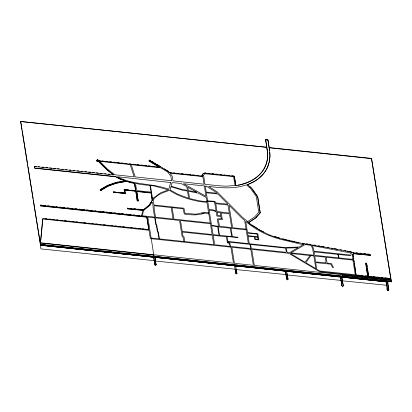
<?xml version="1.0" encoding="UTF-8"?>
<svg xmlns="http://www.w3.org/2000/svg" width="412" height="412" viewBox="0 0 412 412"><rect width="100%" height="100%" fill="white"/><g stroke="black" fill="none" stroke-linecap="round" stroke-linejoin="round"><path stroke-width="0.62" d="M155.113 257.037L156.03 264.937L155.01 257.33M287.931 279.444L286.737 272.085L287.051 270.885L286.845 271.338L340.312 276.998L341.666 284.29M341.677 284.301C341.383 285.15 342.444 286.973 343.289 285.964L341.847 277.92L342.053 276.91L341.955 277.173L386.317 281.87M340.018 276.287L340.796 277.57L341.826 283.961C340.312 286.762 344.87 287.164 342.985 284.156L341.945 277.389L341.852 277.637M385.699 281.123L386.477 282.405L387.398 288.153C386.162 288.982 388.032 291.959 388.707 290.094L387.527 282.756L387.996 281.365L387.641 281.993M387.141 288.683C386.765 289.657 388.418 291.392 388.799 289.847L387.733 281.746L391.4 281.726L371.578 158.399L269.175 147.558L269.077 147.8L371.485 158.646L391.307 281.973M352.821 254.276L353.841 253.807L370.223 255.286L353.934 253.56L352.919 254.029L356.081 275.087L367.72 276.318L365.66 263.51L366.067 263.216L366.582 263.608L368.642 276.416L390.885 278.517L388.985 278.316M367.72 276.318L365.851 263.036M388.707 290.094L388.799 289.832M154.412 260.662L40.948 248.905L40.288 244.81L42.678 218.571L148.892 229.561L146.868 216.959L40.747 205.727L40.634 205.032L41.911 205.166M153.964 256.331L390.627 281.133L390.499 280.351L342.47 275.267L342.496 276.292L40.34 244.306L42.884 219.019L149.005 230.257L150.349 238.62L230.9 247.148L233.486 263.216L40.556 242.792L40.464 243.039L153.758 255.033L154.047 256.851L40.288 244.81M40.634 205.032L40.541 205.279L141.156 215.929A0.721 0.489 21.1 0 0 141.677 215.61L142.799 210.29L127.643 208.683L127.529 207.988L127.437 208.235L127.55 208.93L142.799 210.29M235.87 265.9L236.071 265.472L235.772 266.616L236.885 273.558L236.344 269.335L236.246 269.582L286.149 274.608M260.214 212.546L255.909 217.634L249.348 222.047A1.2 0.819 21.1 0 0 249.208 222.954L249.111 223.201A1.2 0.819 21.1 0 1 249.255 222.295L255.811 217.881L260.018 213.153L260.214 212.546L257.634 196.488L260.121 212.793M156.122 264.689L155.721 265.354L154.969 264.947L153.485 257.083M236.982 273.311L236.581 273.975L235.824 273.563L234.691 266.518L234.057 265.065L234.346 265.781M286.536 278.311L285.686 271.735L284.908 270.452M286.68 277.915L286.726 279.372L287.602 279.913L288.05 278.945L287.113 273.573M352.919 254.029L352.765 254.436M202.004 213.735L201.906 213.983L204.46 213.04L208.791 213.71L208.699 213.957L208.611 212.587L204.141 212.324L196.086 214.199L185.076 213.431L183.932 208.22L153.995 205.027L153.202 200.078C156.73 194.593 163.559 192.389 169.461 190.385A0.721 0.489 21.1 0 1 169.888 190.571C178.932 196.472 189.515 199.691 200.072 201.623L206.376 202.302A0.721 0.489 21.1 0 1 206.958 202.565L210.285 222.995L173.972 219.148L172.118 207.627L183.124 208.817L184.298 214.034C190.885 214.925 197.806 215.723 204.115 213.066M20.6 121.494L266.873 147.311L20.6 121.494L40.34 244.306M34.402 166.252L34.68 167.983L115.659 176.557L120.031 178.844L125.562 180.729L125.464 180.976L119.938 179.091L115.566 176.805L34.587 168.23L34.402 166.252L36.318 166.453M148.799 229.808L146.775 217.206L40.654 205.974L40.747 205.727M40.304 244.898L40.381 244.563L41.658 244.697M40.33 245.068L40.391 244.785M45.48 245.238L40.376 244.697L40.355 245.243L285.202 271.163L286.587 278.162M97.701 160.69L97.17 159.82L97.799 160.443L96.671 160.582L96.779 161.277L98.468 161.453L106.996 169.976L113.496 174.879L107.094 169.729L98.561 161.21L96.877 161.03L96.763 160.335M97.078 160.067L97.907 159.552M159.176 167.2L149 161.061L149.098 160.814L159.269 166.953L159.176 167.2L98.829 160.809L100.193 160.701M125.464 180.976L116.539 182.454L107.867 185.405L100.09 189.881L100.76 190.478L108.577 185.786L117.116 182.882L127.05 181.239L134.533 183.196L135.641 190.905L124.136 189.685L124.233 189.438L124.697 193.192L113.63 192.018L115.571 191.966M107.867 185.405L116.055 182.403M100.76 190.478L108.577 185.786M108.48 186.033L117.116 182.882M137.984 199.022L138.272 200.809L137.258 200.958L135.79 191.003L124.748 189.834L125.217 193.588L113.686 192.368L113.727 191.771M117.018 183.129L127.05 181.239M125.217 193.588L124.748 189.834M126.958 181.486L129.965 182.516L130.063 182.269M135.641 190.905L134.533 183.196M137.258 200.958L135.79 191.003M138.175 201.056L136.738 191.276L151.153 192.801L152.239 200.381L149.216 205.274L143.355 209.919L127.437 208.235M149 161.061L149.777 160.062L150.844 160.706M143.355 209.919L149.309 205.027L152.332 200.134M141.677 215.61L141.774 215.363A0.721 0.489 21.1 0 1 141.501 215.646M152.239 200.381L151.153 192.801M162.57 167.782L162.472 168.029L149.685 160.309M257.541 196.735L251.675 188.469L248.014 185.101A1.2 0.819 21.1 0 1 247.71 184.664L252.535 182.495A60.075 40.814 21.1 0 0 267.8 166.608L269.355 161.489L269.927 156.081L269.603 150.226L267.934 139.817L265.632 139.575L267.208 150.231A57.67 39.181 21.1 0 1 239.305 185.086L235.808 185.632L234.382 176.769A0.721 0.489 21.1 0 0 233.609 176.176L205.387 173.195A3.605 2.451 21.1 0 0 203.523 173.524L202.889 174.018A3.605 2.451 21.1 0 0 202.508 175.445L202.555 175.95L202.163 176.12L169.224 172.633L168.534 171.382L164.197 168.766M169.224 172.633L168.534 171.382M153.166 256.758L391.4 281.726M153.346 256.609L151.565 256.47M153.506 257.109L153.418 256.681L153.506 257.037M153.743 257.644L153.583 256.913M154.047 256.851L151.271 238.718M153.836 257.897L153.836 257.397M155.03 257.248L155.247 256.81L234.145 265.163L234.047 265.41M155.484 260.714L155.401 261.023L235.262 269.221L235.824 272.734M154.969 264.947L153.928 257.649M202.163 176.12L202.647 175.703L202.601 175.198A3.605 2.451 21.1 0 1 202.987 173.771L203.621 173.277M205.387 173.195L205.634 172.958L205.542 173.205M234.382 176.769L234.48 176.527A0.721 0.489 21.1 0 0 234.217 176.135M235.808 185.632L234.48 176.527M247.689 184.591L252.628 182.248A60.075 40.814 21.1 0 0 267.893 166.36L269.448 161.247L270.02 155.834L269.742 152.095M248.014 185.101L248.106 184.854A1.2 0.819 21.1 0 1 247.808 184.416L247.787 184.349M267.208 150.231L265.632 139.575M269.51 150.473L267.934 139.817M234.279 265.688L234.237 265.4M258.839 229.304L260.379 230.565L250.45 224.386L249.698 223.407M236.055 265.622L236.215 265.297L236.03 265.57M235.824 273.563L235.916 273.316L236.333 273.707M370.131 255.533L369.961 254.492L353.687 252.767L350.293 251.959C323.611 245.856 295.955 244.29 269.989 235.226L270.087 234.979M285.202 271.163L285.109 270.88L40.366 244.97L285.125 270.833L284.996 270.545L236.148 265.374M285.047 270.741L155.154 256.985M285.156 271.024L40.361 245.109M286.742 271.802L286.834 271.554L286.737 272.085M287.298 274.727L287.205 274.974L341.26 280.443M340.091 276.426L287.123 270.823L340.091 276.426L340.333 276.952L286.865 271.287L287.205 270.694M340.158 276.57L287.04 270.947M340.266 276.859L286.901 271.209M350.293 251.959L350.391 251.711L347.259 251.129M350.952 251.866L350.859 252.113L351.833 252.082L351.137 252.185M352.929 252.618L353.779 252.525M342.408 280.562L342.315 280.809L386.94 285.279M356.081 275.087L354.269 262.949M366.582 263.608L366.397 263.036M368.642 276.416L367.463 268.243M385.931 281.37L386.013 281.787M386.106 281.612L387.11 288.663M155.051 257.181L155.211 256.851L234.124 265.21M156.066 264.87L155.654 265.132L155.061 264.7M287.957 279.408L287.149 279.527L286.608 278.316M342.315 276.529L342.125 276.818L385.915 281.504L342.094 276.864M149.098 160.814L149.777 160.062M107.959 185.158L100.183 189.633L100.858 190.231M117.229 182.109L118.419 181.913M119.609 181.713L120.798 181.517M121.988 181.321L125.562 180.729M235.901 185.385L237.07 185.204M238.234 185.019L239.398 184.839M265.534 139.822L267.836 140.065M102.099 160.901L103.366 161.035M105.91 161.303L107.182 161.437M109.721 161.705L111.626 161.911M113.532 162.112L115.437 162.313M117.343 162.513L119.248 162.714M121.154 162.92L123.059 163.121M125.603 163.389L126.87 163.523M129.414 163.791L130.686 163.925M133.225 164.197L135.131 164.398M137.036 164.599L138.942 164.8M140.847 165.001L142.753 165.207M144.658 165.408L146.564 165.609M148.469 165.809L150.375 166.01M152.285 166.211L154.191 166.417M156.73 166.685L159.269 166.953M208.189 173.231L210.099 173.431M212.015 173.632L213.931 173.838M215.842 174.039L217.757 174.24M220.307 174.513L221.584 174.647M224.138 174.92L225.41 175.054M227.965 175.321L229.237 175.46M231.791 175.728L233.707 175.929M169.95 172.453L171.217 172.587M173.751 172.855L175.018 172.988M177.551 173.256L178.818 173.39M181.352 173.658L183.252 173.859M185.153 174.065L187.053 174.266M188.953 174.467L190.854 174.667M192.754 174.868L194.66 175.069M197.194 175.337L198.46 175.471M200.994 175.739L202.261 175.873M38.234 166.654L39.511 166.793M42.065 167.061L43.981 167.267M45.897 167.468L47.813 167.669M49.728 167.875L51.644 168.075M53.56 168.281L55.476 168.482M57.392 168.683L59.307 168.889M61.862 169.157L63.139 169.291M65.693 169.564L66.971 169.698M69.525 169.971L70.802 170.105M73.357 170.372L74.634 170.511M77.188 170.779L79.104 170.985M81.02 171.186L82.297 171.32M84.851 171.593L86.772 171.794M88.688 172L90.604 172.201M92.52 172.401L94.436 172.607M96.351 172.808L98.267 173.009M100.183 173.215L102.099 173.416M104.653 173.689L105.93 173.823M108.485 174.096L109.762 174.23M112.316 174.497L113.594 174.637M34.309 166.5L113.496 174.879M126.788 189.711L128.704 189.911M130.625 190.117L132.54 190.318M134.456 190.524L135.733 190.658M124.651 190.081L135.697 191.25M136.645 191.523L151.06 193.048M118.033 192.229L119.259 192.358M121.72 192.62L124.795 192.945M113.784 192.121L125.31 193.341M137.351 200.711L138.272 200.809M130.079 208.261L131.351 208.395M133.9 208.663L135.811 208.863M137.721 209.069L139.632 209.27M141.537 209.471L143.448 209.672M43.821 205.372L45.732 205.573M47.643 205.773L49.548 205.974M51.459 206.18L53.369 206.381M55.919 206.649L57.191 206.783M59.74 207.056L61.012 207.19M63.561 207.457L64.833 207.597M67.383 207.864L69.293 208.065M71.204 208.266L72.476 208.405M75.02 208.673L76.931 208.874M78.841 209.08L80.752 209.281M82.663 209.481L84.573 209.682M86.484 209.888L88.395 210.089M90.944 210.357L92.216 210.491M94.765 210.764L96.037 210.898M98.586 211.165L99.859 211.305M102.403 211.572L104.313 211.773M106.224 211.974L107.501 212.113M110.045 212.381L111.956 212.582M113.867 212.788L115.777 212.989M117.688 213.189L119.598 213.39M121.509 213.596L123.42 213.797M125.969 214.065L127.241 214.199M129.785 214.472L131.062 214.606M133.606 214.873L134.884 215.013M137.428 215.28L139.338 215.481M302.418 243.271L304.236 243.466M306.662 243.724L307.877 243.853M45.33 218.597L46.608 218.731M49.167 219.004L50.444 219.138M52.999 219.411L54.281 219.544M56.835 219.812L58.113 219.951M60.672 220.219L62.588 220.425M64.509 220.626L66.425 220.832M68.346 221.033L70.261 221.234M72.177 221.44L74.098 221.641M76.014 221.847L77.935 222.047M79.851 222.253L81.767 222.454M83.688 222.655L85.603 222.861M88.163 223.129L89.44 223.268M91.994 223.536L93.277 223.675M95.831 223.943L97.752 224.149M99.668 224.349L100.945 224.483M103.505 224.756L105.42 224.957M107.341 225.163L109.257 225.364M111.173 225.57L112.455 225.704M115.01 225.972L116.931 226.178M118.847 226.379L120.762 226.585M122.683 226.785L124.599 226.991M126.52 227.192L128.436 227.393M130.352 227.599L132.273 227.8M134.827 228.073L136.109 228.207M138.664 228.48L140.58 228.681M142.5 228.881L143.778 229.02M146.337 229.288L148.892 229.561M356.287 252.788L357.539 252.922M360.042 253.184L361.293 253.318M363.796 253.581L365.676 253.782M367.55 253.983L369.43 254.178M358.018 275.036L359.238 275.164M361.69 275.422L362.915 275.556M365.367 275.813L367.813 276.071M369.368 276.236L371.269 276.437M373.164 276.637L375.064 276.838M376.959 277.039L378.86 277.24M381.394 277.508L382.655 277.647M385.189 277.915L386.456 278.048M43.574 244.898L45.485 245.104M48.034 245.372L49.95 245.578M51.861 245.779L53.138 245.912M55.687 246.185L56.964 246.319M59.513 246.587L61.429 246.793M63.34 246.994L64.617 247.128M67.166 247.401L69.082 247.602M70.993 247.803L72.909 248.009M74.819 248.209L76.735 248.41M78.646 248.611L80.561 248.817M83.111 249.085L84.388 249.219M86.937 249.492L88.214 249.626M90.764 249.899L92.041 250.032M94.59 250.3L96.506 250.506M98.416 250.707L99.694 250.841M102.243 251.114L104.154 251.315M106.069 251.516L107.98 251.722M109.896 251.923L111.806 252.123M113.722 252.329L115.633 252.53M117.549 252.731L119.459 252.937M122.014 253.205L123.286 253.339M125.84 253.612L127.112 253.746M129.667 254.013L130.939 254.153M133.493 254.42L134.765 254.554M137.32 254.827L139.23 255.028M141.146 255.229L143.057 255.435M144.972 255.636L146.883 255.837M148.799 256.043L150.71 256.243M41.674 244.785L40.381 244.563M42.946 244.919L45.5 245.192M46.772 245.325L53.148 246M55.697 246.268L56.974 246.407L54.405 246.185M58.89 246.608L61.44 246.876M63.35 247.082L64.627 247.215M67.177 247.483L69.087 247.689M71.003 247.89L72.914 248.091M74.83 248.297L76.74 248.498M78.017 248.632L80.567 248.905M85.665 249.44L88.22 249.713M89.492 249.847L92.046 250.115M93.957 250.321L96.506 250.589M98.422 250.795L99.694 250.929M102.248 251.196L104.159 251.397M106.069 251.603L107.985 251.804M109.896 252.005L111.812 252.211M113.084 252.345L115.633 252.613M117.549 252.819L119.459 253.02M120.737 253.153L123.286 253.426L120.716 253.205M124.563 253.56L127.112 253.828M128.389 253.967L130.939 254.235M133.488 254.503L134.765 254.642L132.195 254.42M136.676 254.843L139.225 255.11M141.141 255.316L143.052 255.517M144.967 255.718L146.878 255.924L136.022 254.822M148.057 256.048L150.406 256.295M46.752 245.372L53.133 246.046M58.231 246.587L64.607 247.262M65.884 247.401L80.546 248.951M85.65 249.492L88.199 249.76M89.476 249.899L92.025 250.166M93.297 250.3L99.678 250.975M100.95 251.114L119.444 253.071M124.542 253.612L127.092 253.88M128.369 254.013L130.918 254.286M147.45 256.032L150.39 256.346M236.133 265.421L284.98 270.596M286.984 271.029L340.235 276.668L286.968 271.081M385.962 281.576L342.161 276.715L341.975 277.106L386.162 281.767M342.012 277.044L386.08 281.674M40.376 245.192L285.222 271.117M309.716 244.095L310.967 244.331M314.093 244.919L315.345 245.15M318.476 245.737L319.727 245.969M320.979 246.206L324.105 246.793M327.236 247.375L328.488 247.612M331.614 248.199L332.865 248.431M334.117 248.668L337.248 249.255M340.374 249.837L341.625 250.074M344.756 250.661L346.008 250.893M129.965 182.516L134.441 183.443M282.72 238.816L286.422 239.696M287.653 239.99L290.12 240.577M291.351 240.876L295.054 241.756M296.285 242.05L298.752 242.637M274.274 236.318L279.655 238.033M260.472 230.318L260.291 230.524L269.989 235.226M261.038 230.591L263.865 231.961M151.91 161.35L153.511 162.313M154.577 162.956L155.643 163.6M156.709 164.244L160.974 166.814M162.441 168.008L168.441 171.629M251.583 224.782L257.804 228.655M249.27 223.047L242.241 217.026L217.109 191.791L208.554 186.394C221.007 187.97 234.016 189.149 246.113 184.957L246.155 184.957A1.2 0.819 21.1 0 1 247.128 185.385L250.666 188.639L256.29 196.565L258.788 212.113L254.755 216.83L248.287 221.187A1.2 0.819 21.1 0 1 247.195 221.265L250.45 224.386M249.94 186.538L251.315 187.805M97.814 159.799L98.829 160.809M252.139 188.742L257.268 195.973M370.058 254.245L370.223 255.286M366.675 263.366L367.267 267.022M352.96 254.812L353.259 256.691M353.46 257.943L353.666 259.194M353.867 260.446L354.068 261.697M344.983 274.335L345.091 275.031M136.738 191.276L137.793 197.832M124.136 189.685L124.697 193.192M113.63 192.018L113.686 192.368M40.541 205.279L40.654 205.974M20.693 121.252L22.006 129.419M22.212 130.676L27.362 162.714M27.563 163.971L27.764 165.227M27.965 166.484L33.13 198.63M33.336 199.892L40.433 244.058M267.306 149.983A57.67 39.181 21.1 0 1 240.031 184.7M204.028 173.107A3.605 2.451 21.1 0 1 205.48 172.947M203.641 175.327L204.97 184.308L218.777 185.771L225.925 186.178L235.02 185.524L233.671 177.119A0.721 0.489 21.1 0 0 232.898 176.527L205.377 173.807A3.605 2.451 21.1 0 0 203.739 175.018L203.641 175.327M214.76 202.941L216.073 211.171L213.328 209.919L209.013 209.461L206.335 192.79L217.793 194L227.924 204.208L215.631 202.905L214.873 201.339L207.488 200.814L207.571 201.334L214.57 201.818L214.776 202.9M215.79 203.729L217.036 211.521L229.355 213.086L227.918 204.991L215.79 203.729M250.553 244.522L251.402 248.637L285.717 252.268C287.241 251.887 285.387 248.894 285.037 248.05L250.573 244.486M303.52 244.455L299.246 247.02L284.713 247.504L249.312 243.755L248.096 236.205L254.307 236.859L254.724 239.465L258.865 239.902L257.891 233.831L247.509 232.559L245.712 221.368C255.564 229.875 267.599 235.767 280.119 239.212L300.652 244.11L303.52 244.455M170.62 182.526L168.791 189.299C152.172 182.954 133.323 185.426 117.441 176.748L170.62 182.526M143.453 210.666L142.459 215.569A0.721 0.489 21.1 0 0 142.475 215.77L154.577 217.093L153.182 208.395L152.708 202.632A2.714 1.844 21.1 0 0 151.951 202.153L149.922 205.397L143.453 210.666M170.959 186.801L170.177 189.752A0.721 0.489 21.1 0 0 170.444 190.138L177.85 194.248L188.645 198.254L187.491 191.075L182.13 190.128L170.959 186.801M171.969 183.088L171.129 186.173L182.13 189.448L187.378 190.38L186.785 186.688L181.038 183.479L172.587 182.609A1.2 0.819 21.1 0 0 171.969 183.088M183.855 241.483L183.762 241.731L184.777 241.581L184.03 236.952L182.938 235.767L182.341 232.059L212.252 235.226L213.766 244.651L159.439 238.903L158.301 231.812L157.745 231.173L156.725 224.823L156.169 224.185L155.149 217.84L179.565 220.425L182.161 236.565L183.263 237.781L183.855 241.483M342.248 276.607L385.787 281.216L342.248 276.607M355.479 276.133L355.386 276.38L356.308 276.478L356.287 275.535L361.731 276.112L361.751 277.049L362.442 277.127L362.426 276.184L373.947 277.405L374.06 278.1L254.312 265.421L251.732 249.353L288.724 253.272L319.573 271.647L355.371 275.437L355.479 276.133M153.65 197.945L152.687 199.542L150.437 185.518L153.913 185.889L168.323 189.85L160.423 192.893L153.65 197.945M310.942 255.631L305.853 262.702L315.87 268.67L313.826 255.934L310.942 255.631M310.02 255.533L305.04 262.217L290.316 253.447L310.02 255.533M206.819 201.417L206.783 201.463A0.721 0.489 21.1 0 1 206.268 201.607L200.047 200.938L189.597 198.558L188.423 191.24L198.435 193.192L206.191 197.523L206.819 201.417M171.248 180.688L135.193 176.923L131.207 164.666L160.644 167.782L167.566 171.964L170.856 176.176L171.49 180.106A1.2 0.819 21.1 0 1 171.248 180.688M297.969 247.756L289.476 252.669C285.583 253.689 287.571 250.012 285.959 248.065L297.969 247.756M305.158 244.584L290.918 252.819L313.712 255.239L312.631 248.508L311.065 245.367L305.158 244.584M325.13 262.83L315.613 261.898L314.742 256.032L325.243 257.145L325.954 261.579A2.184 1.483 21.1 0 1 325.13 262.83M222.274 219.287L218.36 219.756L219.493 226.219L231.693 227.645L229.463 213.782L221.249 212.911L222.274 219.287M333.318 267.3L332.458 267.383L330.949 264.355A1.02 0.69 21.1 0 0 330.769 264.185L315.716 262.593L316.684 269.154L319.758 270.988L355.257 274.742L352.899 260.07L326.16 257.243L327.107 263.119L331.13 263.541A1.509 1.025 21.1 0 1 331.521 263.824L331.799 264.164A1.509 1.025 21.1 0 1 331.938 264.525L333.318 267.3M221.275 218.7L217.325 218.963L218.499 226.25L211.593 225.518L209.126 210.156L213.442 210.614L216.187 211.861L216.872 216.032L220.935 216.568L221.275 218.7M130.166 164.553L99.689 161.329L107.753 169.373L114.907 174.776L134.152 176.81L130.166 164.553M202.369 176.568L170.413 173.184A0.953 0.649 21.1 0 0 170.269 173.607L172.195 176.073L172.87 180.255A1.2 0.819 21.1 0 0 173.303 180.904L204.053 184.21L202.884 176.964L202.369 176.568M204.331 185.946L183.546 183.747L205.99 196.277L204.331 185.946M206.283 186.152L205.248 186.044L206.221 192.095L217.036 193.238L215.934 192.183L206.283 186.152M149.978 185.472L140.878 184.509L135.471 183.386L136.63 190.581L151.044 192.105L149.978 185.472M171.201 207.53L154.109 205.722L154.181 208.997L155.499 217.191L173.05 219.05L171.201 207.53M220.327 212.813L217.145 212.216L217.716 215.481L220.822 215.873L220.327 212.813M154.691 217.788L147.79 217.057L151.158 238.023L158.981 238.852L157.935 232.358L157.379 231.714L156.359 225.369L155.803 224.725L154.691 217.788M210.398 223.685L180.487 220.518L182.228 231.369L212.139 234.536L210.398 223.685M246.062 229.17L232.615 227.743L229.005 205.294L241.257 217.551L244.661 220.466L246.062 229.17M217.634 226.497L211.65 225.864L213.061 234.629L219.04 235.262L217.634 226.497M218.556 226.595L218.092 226.548L219.503 235.314L231.662 236.601L230.308 228.181L219.071 226.991L218.556 226.595M246.17 229.86L230.998 228.253L232.353 236.673L237.904 237.261L237.961 237.611L227.089 236.457L227.898 241.381L248.39 243.657L246.17 229.86M257.026 234.078L247.591 233.079L248.014 235.685L257.675 236.704L257.057 234.083M257.757 237.224L254.997 236.936L255.332 239.017L258.092 239.31L257.757 237.224M226.224 236.704L213.169 235.324L214.688 244.749L230.05 246.376L229.536 243.24L227.568 242.905L226.224 236.704M250.069 244.347L227.748 241.983L227.924 242.73L229.839 243.008L230.396 246.412L250.743 248.565L250.069 244.347M350.277 255.018L313.965 251.176L313.537 248.513L312.162 245.743A1.133 0.767 21.1 0 1 312.136 245.567L349.515 252.757L351.941 254.091L352.79 259.38L338.983 257.917L338.427 254.446L350.391 255.713L350.277 255.018M337.964 254.4L314.073 251.871L314.634 255.337L338.525 257.866L337.964 254.4M250.81 249.255L231.822 247.246L234.407 263.314L253.39 265.323L250.81 249.255M376.362 277.662L374.637 277.477L374.75 278.172L376.475 278.352L376.362 277.662M386.518 278.733L377.057 277.734L377.165 278.43L386.631 279.429L386.518 278.733M390.303 279.135L387.208 278.806L387.321 279.501L390.416 279.83L390.303 279.135M84.393 249.306L81.844 249.039L84.372 249.358M196.57 192.152L188.31 190.54L187.779 187.244L196.57 192.152"/></g></svg>
